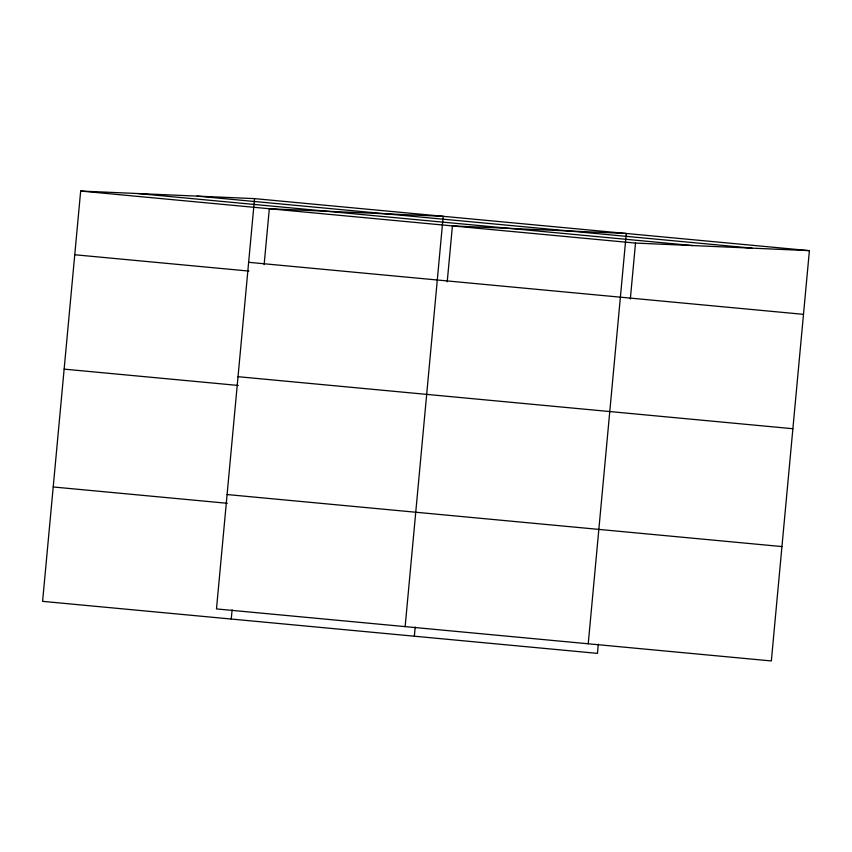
<?xml version="1.0" encoding="UTF-8"?>
<svg xmlns="http://www.w3.org/2000/svg" width="852" height="852" viewBox="0 0 852 852"><rect width="100%" height="100%" fill="white"/><g stroke="black" fill="none" stroke-linecap="round" stroke-linejoin="round"><path stroke-width="1.28" d="M254.546 198.623L216.483 608.924L771.337 660.95L809.4 250.648L254.546 198.623L80.663 191.05L42.6 601.352L597.454 653.377L598.306 644.176M231.254 619.042L232.106 609.84M264.131 264.642L269.317 208.74L443.2 216.312L405.137 626.614M414.349 636.21L415.201 627.008M447.225 281.81L452.412 225.908L626.295 233.48L588.231 643.782M630.331 298.977L635.517 243.076L809.4 250.648M197.163 196.12L752.018 248.145M138.045 193.553L692.9 245.578M80.663 191.05L635.517 243.076M248.635 262.31L803.489 314.345M74.752 254.748L248.89 271.074M238.027 376.69L792.882 428.726M64.145 369.129L238.283 385.455M227.101 494.543L781.944 546.569M53.207 486.971L227.346 503.298"/></g></svg>
